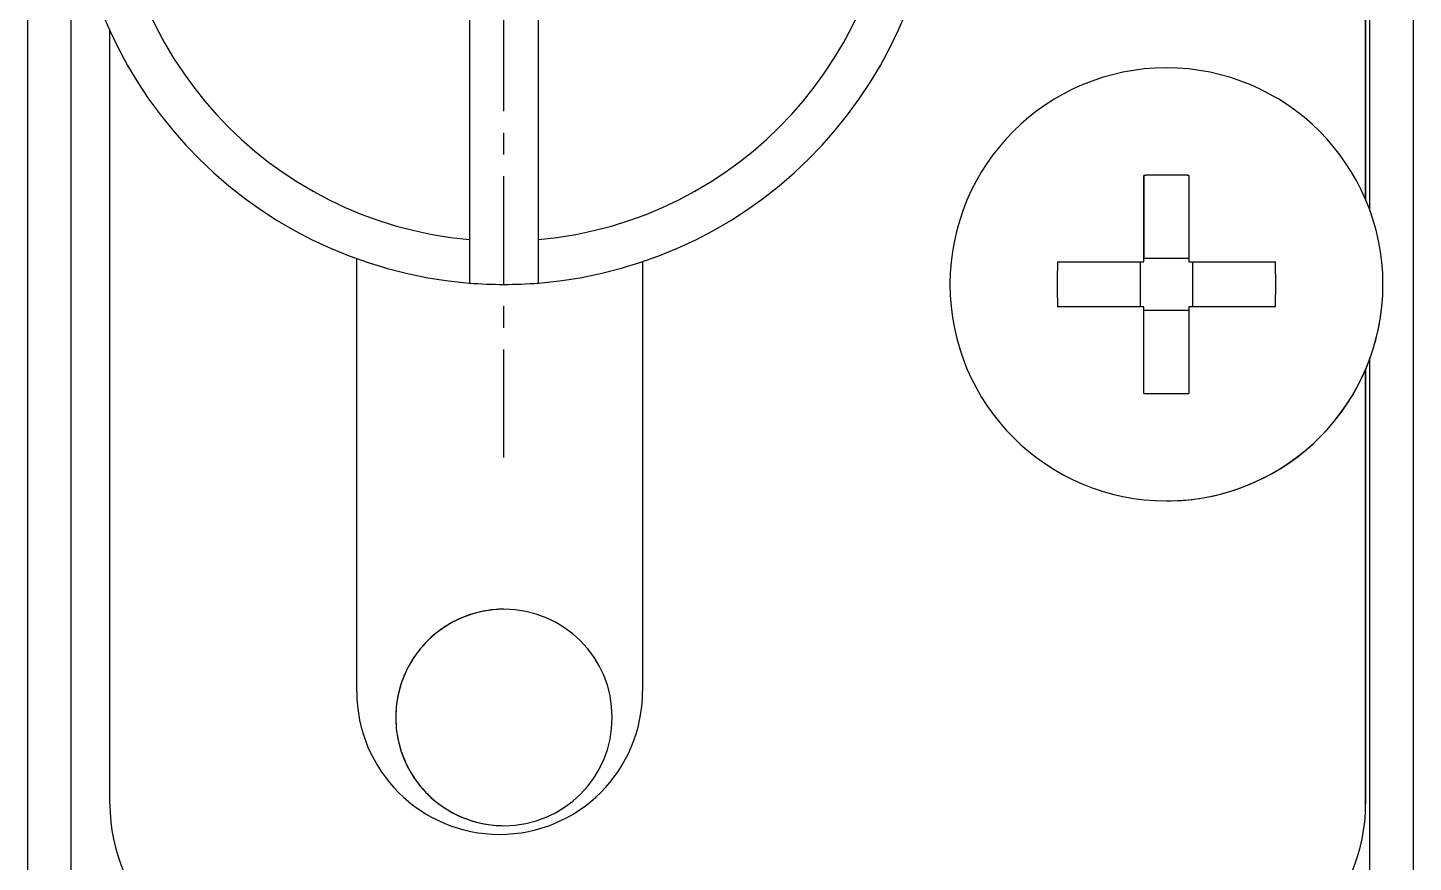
# Model space of a CAD drawing. Extents: x 32 to 301, y 48 to 360.
# Drawn here: x 178.46 to 194.46, y 123.71 to 133.35 of the extents above; entities that cross this region are included whole.
import ezdxf

# ---------------------------------------------------------------- set-up
doc = ezdxf.new("R2010")
doc.units = 0
doc.linetypes.add('CENTER', pattern=[2, 1.25, -0.25, 0.25, -0.25])
doc.layers.get('0').update_dxf_attribs({"linetype": 'CONTINUOUS'})

msp = doc.modelspace()

# ---------------------------------------------------------------- linework, layer by layer
at = {"color": 7, "linetype": 'CONTINUOUS'}
for p, q in [((178.463, 121.882), (178.463, 160.882)), ((194.463, 160.382), (194.463, 121.382)), ((183.563, 140.366), (183.563, 130.398)), ((183.563, 139.865), (183.563, 130.9)), ((184.363, 130.9), (184.363, 139.865)), ((178.963, 135.337), (178.963, 121.882)), ((193.913, 131.362), (193.913, 134.903)), ((193.913, 134.903), (193.913, 131.362)), ((193.963, 131.235), (193.963, 135.03)), ((179.413, 124.382), (179.413, 133.309)), ((191.353, 131.641), (191.353, 130.684)), ((191.353, 130.642), (191.353, 131.641)), ((191.873, 131.641), (191.873, 130.642)), ((183.563, 130.9), (183.563, 130.398)), ((184.363, 130.398), (184.363, 130.9)), ((182.263, 125.682), (182.263, 130.68)), ((182.263, 125.682), (182.263, 130.68)), ((185.563, 130.645), (185.563, 125.682)), ((190.355, 130.642), (191.353, 130.642)), ((191.312, 130.122), (191.312, 130.642)), ((191.353, 130.684), (191.873, 130.684)), ((191.353, 130.642), (191.353, 130.684)), ((191.873, 130.642), (192.872, 130.642)), ((191.915, 130.642), (191.915, 130.122)), ((191.353, 130.122), (190.355, 130.122)), ((191.353, 130.081), (191.353, 130.122)), ((191.353, 129.124), (191.353, 130.122)), ((191.873, 130.081), (191.353, 130.081)), ((191.353, 129.124), (191.353, 130.081)), ((192.872, 130.122), (191.873, 130.122)), ((191.873, 130.122), (191.873, 129.124)), ((193.963, 121.882), (193.963, 129.53)), ((193.913, 124.382), (193.913, 129.403)), ((193.913, 129.403), (193.913, 124.382))]:
    msp.add_line(p, q, dxfattribs=at)
at = {"color": 1, "linetype": 'CENTER'}
msp.add_line((183.963, 128.382), (183.963, 142.382), dxfattribs=at)
at = {"color": 7, "linetype": 'CONTINUOUS'}
for points in [[(191.873, 131.641, 0), (191.869, 131.641, 0), (191.865, 131.641, 0), (191.861, 131.641, 0), (191.857, 131.641, 0), (191.853, 131.642, 0), (191.849, 131.642, 0), (191.845, 131.642, 0), (191.841, 131.642, 0), (191.837, 131.642, 0), (191.833, 131.642, 0), (191.829, 131.642, 0), (191.825, 131.642, 0), (191.82, 131.642, 0), (191.816, 131.642, 0), (191.812, 131.642, 0), (191.808, 131.643, 0), (191.804, 131.643, 0), (191.8, 131.643, 0), (191.796, 131.643, 0), (191.792, 131.643, 0), (191.788, 131.643, 0), (191.784, 131.643, 0), (191.78, 131.643, 0), (191.776, 131.643, 0), (191.772, 131.643, 0), (191.768, 131.643, 0), (191.764, 131.643, 0), (191.76, 131.643, 0), (191.756, 131.643, 0), (191.751, 131.643, 0), (191.747, 131.644, 0), (191.743, 131.644, 0), (191.739, 131.644, 0), (191.735, 131.644, 0), (191.731, 131.644, 0), (191.727, 131.644, 0), (191.723, 131.644, 0), (191.719, 131.644, 0), (191.715, 131.644, 0), (191.711, 131.644, 0), (191.707, 131.644, 0), (191.703, 131.644, 0), (191.699, 131.644, 0), (191.695, 131.644, 0), (191.69, 131.644, 0), (191.686, 131.644, 0), (191.682, 131.644, 0), (191.678, 131.644, 0), (191.674, 131.644, 0), (191.67, 131.644, 0), (191.666, 131.644, 0), (191.662, 131.644, 0), (191.658, 131.644, 0), (191.654, 131.644, 0), (191.65, 131.644, 0), (191.646, 131.644, 0), (191.642, 131.644, 0), (191.638, 131.644, 0), (191.634, 131.644, 0), (191.63, 131.644, 0), (191.625, 131.644, 0), (191.621, 131.644, 0), (191.617, 131.644, 0), (191.613, 131.644, 0), (191.609, 131.644, 0), (191.605, 131.644, 0), (191.601, 131.644, 0), (191.597, 131.644, 0), (191.593, 131.644, 0), (191.589, 131.644, 0), (191.585, 131.644, 0), (191.581, 131.644, 0), (191.577, 131.644, 0), (191.573, 131.644, 0), (191.569, 131.644, 0), (191.564, 131.644, 0), (191.56, 131.644, 0), (191.556, 131.644, 0), (191.552, 131.644, 0), (191.548, 131.644, 0), (191.544, 131.644, 0), (191.54, 131.644, 0), (191.536, 131.644, 0), (191.532, 131.644, 0), (191.528, 131.644, 0), (191.524, 131.644, 0), (191.52, 131.644, 0), (191.516, 131.644, 0), (191.512, 131.644, 0), (191.508, 131.644, 0), (191.504, 131.644, 0), (191.499, 131.644, 0), (191.495, 131.644, 0), (191.491, 131.644, 0), (191.487, 131.644, 0), (191.483, 131.644, 0), (191.479, 131.644, 0), (191.475, 131.643, 0), (191.471, 131.643, 0), (191.467, 131.643, 0), (191.463, 131.643, 0), (191.459, 131.643, 0), (191.455, 131.643, 0), (191.451, 131.643, 0), (191.447, 131.643, 0), (191.443, 131.643, 0), (191.439, 131.643, 0), (191.434, 131.643, 0), (191.43, 131.643, 0), (191.426, 131.643, 0), (191.422, 131.643, 0), (191.418, 131.643, 0), (191.414, 131.642, 0), (191.41, 131.642, 0), (191.406, 131.642, 0), (191.402, 131.642, 0), (191.398, 131.642, 0), (191.394, 131.642, 0), (191.39, 131.642, 0), (191.386, 131.642, 0), (191.382, 131.642, 0), (191.378, 131.642, 0), (191.374, 131.642, 0), (191.37, 131.641, 0), (191.365, 131.641, 0), (191.361, 131.641, 0), (191.357, 131.641, 0), (191.353, 131.641, 0)], [(190.355, 130.642, 0), (190.355, 130.638, 0), (190.354, 130.634, 0), (190.354, 130.63, 0), (190.354, 130.626, 0), (190.354, 130.622, 0), (190.354, 130.618, 0), (190.354, 130.614, 0), (190.354, 130.61, 0), (190.354, 130.606, 0), (190.354, 130.602, 0), (190.354, 130.598, 0), (190.354, 130.594, 0), (190.353, 130.59, 0), (190.353, 130.586, 0), (190.353, 130.582, 0), (190.353, 130.578, 0), (190.353, 130.573, 0), (190.353, 130.569, 0), (190.353, 130.565, 0), (190.353, 130.561, 0), (190.353, 130.557, 0), (190.353, 130.553, 0), (190.353, 130.549, 0), (190.353, 130.545, 0), (190.353, 130.541, 0), (190.353, 130.537, 0), (190.352, 130.533, 0), (190.352, 130.529, 0), (190.352, 130.525, 0), (190.352, 130.521, 0), (190.352, 130.517, 0), (190.352, 130.513, 0), (190.352, 130.508, 0), (190.352, 130.504, 0), (190.352, 130.5, 0), (190.352, 130.496, 0), (190.352, 130.492, 0), (190.352, 130.488, 0), (190.352, 130.484, 0), (190.352, 130.48, 0), (190.352, 130.476, 0), (190.352, 130.472, 0), (190.352, 130.468, 0), (190.352, 130.464, 0), (190.352, 130.46, 0), (190.352, 130.456, 0), (190.352, 130.452, 0), (190.352, 130.448, 0), (190.352, 130.443, 0), (190.351, 130.439, 0), (190.351, 130.435, 0), (190.351, 130.431, 0), (190.351, 130.427, 0), (190.351, 130.423, 0), (190.351, 130.419, 0), (190.351, 130.415, 0), (190.351, 130.411, 0), (190.351, 130.407, 0), (190.351, 130.403, 0), (190.351, 130.399, 0), (190.351, 130.395, 0), (190.351, 130.391, 0), (190.351, 130.387, 0), (190.351, 130.382, 0), (190.351, 130.378, 0), (190.351, 130.374, 0), (190.351, 130.37, 0), (190.351, 130.366, 0), (190.351, 130.362, 0), (190.351, 130.358, 0), (190.351, 130.354, 0), (190.351, 130.35, 0), (190.351, 130.346, 0), (190.351, 130.342, 0), (190.351, 130.338, 0), (190.351, 130.334, 0), (190.351, 130.33, 0), (190.351, 130.326, 0), (190.352, 130.322, 0), (190.352, 130.317, 0), (190.352, 130.313, 0), (190.352, 130.309, 0), (190.352, 130.305, 0), (190.352, 130.301, 0), (190.352, 130.297, 0), (190.352, 130.293, 0), (190.352, 130.289, 0), (190.352, 130.285, 0), (190.352, 130.281, 0), (190.352, 130.277, 0), (190.352, 130.273, 0), (190.352, 130.269, 0), (190.352, 130.265, 0), (190.352, 130.261, 0), (190.352, 130.256, 0), (190.352, 130.252, 0), (190.352, 130.248, 0), (190.352, 130.244, 0), (190.352, 130.24, 0), (190.352, 130.236, 0), (190.352, 130.232, 0), (190.353, 130.228, 0), (190.353, 130.224, 0), (190.353, 130.22, 0), (190.353, 130.216, 0), (190.353, 130.212, 0), (190.353, 130.208, 0), (190.353, 130.204, 0), (190.353, 130.2, 0), (190.353, 130.196, 0), (190.353, 130.191, 0), (190.353, 130.187, 0), (190.353, 130.183, 0), (190.353, 130.179, 0), (190.353, 130.175, 0), (190.354, 130.171, 0), (190.354, 130.167, 0), (190.354, 130.163, 0), (190.354, 130.159, 0), (190.354, 130.155, 0), (190.354, 130.151, 0), (190.354, 130.147, 0), (190.354, 130.143, 0), (190.354, 130.139, 0), (190.354, 130.135, 0), (190.354, 130.131, 0), (190.355, 130.127, 0), (190.355, 130.122, 0)], [(192.872, 130.122, 0), (192.872, 130.127, 0), (192.872, 130.131, 0), (192.872, 130.135, 0), (192.872, 130.139, 0), (192.872, 130.143, 0), (192.872, 130.147, 0), (192.873, 130.151, 0), (192.873, 130.155, 0), (192.873, 130.159, 0), (192.873, 130.163, 0), (192.873, 130.167, 0), (192.873, 130.171, 0), (192.873, 130.175, 0), (192.873, 130.179, 0), (192.873, 130.183, 0), (192.873, 130.187, 0), (192.873, 130.191, 0), (192.873, 130.196, 0), (192.874, 130.2, 0), (192.874, 130.204, 0), (192.874, 130.208, 0), (192.874, 130.212, 0), (192.874, 130.216, 0), (192.874, 130.22, 0), (192.874, 130.224, 0), (192.874, 130.228, 0), (192.874, 130.232, 0), (192.874, 130.236, 0), (192.874, 130.24, 0), (192.874, 130.244, 0), (192.874, 130.248, 0), (192.874, 130.252, 0), (192.874, 130.256, 0), (192.874, 130.261, 0), (192.875, 130.265, 0), (192.875, 130.269, 0), (192.875, 130.273, 0), (192.875, 130.277, 0), (192.875, 130.281, 0), (192.875, 130.285, 0), (192.875, 130.289, 0), (192.875, 130.293, 0), (192.875, 130.297, 0), (192.875, 130.301, 0), (192.875, 130.305, 0), (192.875, 130.309, 0), (192.875, 130.313, 0), (192.875, 130.317, 0), (192.875, 130.322, 0), (192.875, 130.326, 0), (192.875, 130.33, 0), (192.875, 130.334, 0), (192.875, 130.338, 0), (192.875, 130.342, 0), (192.875, 130.346, 0), (192.875, 130.35, 0), (192.875, 130.354, 0), (192.875, 130.358, 0), (192.875, 130.362, 0), (192.875, 130.366, 0), (192.875, 130.37, 0), (192.875, 130.374, 0), (192.875, 130.378, 0), (192.875, 130.382, 0), (192.875, 130.387, 0), (192.875, 130.391, 0), (192.875, 130.395, 0), (192.875, 130.399, 0), (192.875, 130.403, 0), (192.875, 130.407, 0), (192.875, 130.411, 0), (192.875, 130.415, 0), (192.875, 130.419, 0), (192.875, 130.423, 0), (192.875, 130.427, 0), (192.875, 130.431, 0), (192.875, 130.435, 0), (192.875, 130.439, 0), (192.875, 130.443, 0), (192.875, 130.448, 0), (192.875, 130.452, 0), (192.875, 130.456, 0), (192.875, 130.46, 0), (192.875, 130.464, 0), (192.875, 130.468, 0), (192.875, 130.472, 0), (192.875, 130.476, 0), (192.875, 130.48, 0), (192.875, 130.484, 0), (192.875, 130.488, 0), (192.875, 130.492, 0), (192.875, 130.496, 0), (192.875, 130.5, 0), (192.874, 130.504, 0), (192.874, 130.508, 0), (192.874, 130.513, 0), (192.874, 130.517, 0), (192.874, 130.521, 0), (192.874, 130.525, 0), (192.874, 130.529, 0), (192.874, 130.533, 0), (192.874, 130.537, 0), (192.874, 130.541, 0), (192.874, 130.545, 0), (192.874, 130.549, 0), (192.874, 130.553, 0), (192.874, 130.557, 0), (192.874, 130.561, 0), (192.874, 130.565, 0), (192.873, 130.569, 0), (192.873, 130.573, 0), (192.873, 130.578, 0), (192.873, 130.582, 0), (192.873, 130.586, 0), (192.873, 130.59, 0), (192.873, 130.594, 0), (192.873, 130.598, 0), (192.873, 130.602, 0), (192.873, 130.606, 0), (192.873, 130.61, 0), (192.873, 130.614, 0), (192.872, 130.618, 0), (192.872, 130.622, 0), (192.872, 130.626, 0), (192.872, 130.63, 0), (192.872, 130.634, 0), (192.872, 130.638, 0), (192.872, 130.642, 0)], [(191.353, 129.124, 0), (191.357, 129.124, 0), (191.361, 129.124, 0), (191.365, 129.124, 0), (191.37, 129.123, 0), (191.374, 129.123, 0), (191.378, 129.123, 0), (191.382, 129.123, 0), (191.386, 129.123, 0), (191.39, 129.123, 0), (191.394, 129.123, 0), (191.398, 129.123, 0), (191.402, 129.123, 0), (191.406, 129.123, 0), (191.41, 129.123, 0), (191.414, 129.123, 0), (191.418, 129.122, 0), (191.422, 129.122, 0), (191.426, 129.122, 0), (191.43, 129.122, 0), (191.434, 129.122, 0), (191.439, 129.122, 0), (191.443, 129.122, 0), (191.447, 129.122, 0), (191.451, 129.122, 0), (191.455, 129.122, 0), (191.459, 129.122, 0), (191.463, 129.122, 0), (191.467, 129.122, 0), (191.471, 129.122, 0), (191.475, 129.121, 0), (191.479, 129.121, 0), (191.483, 129.121, 0), (191.487, 129.121, 0), (191.491, 129.121, 0), (191.495, 129.121, 0), (191.499, 129.121, 0), (191.504, 129.121, 0), (191.508, 129.121, 0), (191.512, 129.121, 0), (191.516, 129.121, 0), (191.52, 129.121, 0), (191.524, 129.121, 0), (191.528, 129.121, 0), (191.532, 129.121, 0), (191.536, 129.121, 0), (191.54, 129.121, 0), (191.544, 129.121, 0), (191.548, 129.121, 0), (191.552, 129.121, 0), (191.556, 129.121, 0), (191.56, 129.121, 0), (191.564, 129.121, 0), (191.569, 129.121, 0), (191.573, 129.121, 0), (191.577, 129.121, 0), (191.581, 129.121, 0), (191.585, 129.121, 0), (191.589, 129.121, 0), (191.593, 129.121, 0), (191.597, 129.121, 0), (191.601, 129.121, 0), (191.605, 129.121, 0), (191.609, 129.121, 0), (191.613, 129.121, 0), (191.617, 129.121, 0), (191.621, 129.121, 0), (191.625, 129.121, 0), (191.63, 129.121, 0), (191.634, 129.121, 0), (191.638, 129.121, 0), (191.642, 129.121, 0), (191.646, 129.121, 0), (191.65, 129.121, 0), (191.654, 129.121, 0), (191.658, 129.121, 0), (191.662, 129.121, 0), (191.666, 129.121, 0), (191.67, 129.121, 0), (191.674, 129.121, 0), (191.678, 129.121, 0), (191.682, 129.121, 0), (191.686, 129.121, 0), (191.69, 129.121, 0), (191.695, 129.121, 0), (191.699, 129.121, 0), (191.703, 129.121, 0), (191.707, 129.121, 0), (191.711, 129.121, 0), (191.715, 129.121, 0), (191.719, 129.121, 0), (191.723, 129.121, 0), (191.727, 129.121, 0), (191.731, 129.121, 0), (191.735, 129.121, 0), (191.739, 129.121, 0), (191.743, 129.121, 0), (191.747, 129.121, 0), (191.751, 129.121, 0), (191.756, 129.122, 0), (191.76, 129.122, 0), (191.764, 129.122, 0), (191.768, 129.122, 0), (191.772, 129.122, 0), (191.776, 129.122, 0), (191.78, 129.122, 0), (191.784, 129.122, 0), (191.788, 129.122, 0), (191.792, 129.122, 0), (191.796, 129.122, 0), (191.8, 129.122, 0), (191.804, 129.122, 0), (191.808, 129.122, 0), (191.812, 129.123, 0), (191.816, 129.123, 0), (191.82, 129.123, 0), (191.825, 129.123, 0), (191.829, 129.123, 0), (191.833, 129.123, 0), (191.837, 129.123, 0), (191.841, 129.123, 0), (191.845, 129.123, 0), (191.849, 129.123, 0), (191.853, 129.123, 0), (191.857, 129.123, 0), (191.861, 129.124, 0), (191.865, 129.124, 0), (191.869, 129.124, 0), (191.873, 129.124, 0)], [(183.963, 126.632, 0), (183.933, 126.632, 0), (183.902, 126.631, 0), (183.871, 126.629, 0), (183.841, 126.626, 0), (183.81, 126.623, 0), (183.78, 126.619, 0), (183.75, 126.614, 0), (183.72, 126.608, 0), (183.69, 126.602, 0), (183.66, 126.595, 0), (183.63, 126.587, 0), (183.601, 126.579, 0), (183.571, 126.569, 0), (183.542, 126.559, 0), (183.514, 126.549, 0), (183.485, 126.537, 0), (183.457, 126.525, 0), (183.429, 126.512, 0), (183.401, 126.499, 0), (183.374, 126.485, 0), (183.347, 126.47, 0), (183.321, 126.455, 0), (183.295, 126.439, 0), (183.269, 126.422, 0), (183.244, 126.404, 0), (183.219, 126.386, 0), (183.194, 126.368, 0), (183.17, 126.349, 0), (183.147, 126.329, 0), (183.124, 126.309, 0), (183.101, 126.288, 0), (183.08, 126.266, 0), (183.058, 126.244, 0), (183.037, 126.222, 0), (183.017, 126.199, 0), (182.997, 126.175, 0), (182.978, 126.152, 0), (182.959, 126.127, 0), (182.941, 126.102, 0), (182.924, 126.077, 0), (182.907, 126.051, 0), (182.891, 126.025, 0), (182.876, 125.999, 0), (182.861, 125.972, 0), (182.847, 125.944, 0), (182.833, 125.917, 0), (182.821, 125.889, 0), (182.809, 125.861, 0), (182.797, 125.832, 0), (182.786, 125.804, 0), (182.777, 125.775, 0), (182.767, 125.745, 0), (182.759, 125.716, 0), (182.751, 125.686, 0), (182.744, 125.656, 0), (182.737, 125.626, 0), (182.732, 125.596, 0), (182.727, 125.566, 0), (182.723, 125.535, 0), (182.719, 125.505, 0), (182.717, 125.474, 0), (182.715, 125.444, 0), (182.714, 125.413, 0), (182.713, 125.382, 0), (182.714, 125.352, 0), (182.715, 125.321, 0), (182.717, 125.291, 0), (182.719, 125.26, 0), (182.723, 125.229, 0), (182.727, 125.199, 0), (182.732, 125.169, 0), (182.737, 125.139, 0), (182.744, 125.109, 0), (182.751, 125.079, 0), (182.759, 125.049, 0), (182.767, 125.02, 0), (182.777, 124.99, 0), (182.786, 124.961, 0), (182.797, 124.933, 0), (182.809, 124.904, 0), (182.821, 124.876, 0), (182.833, 124.848, 0), (182.847, 124.82, 0), (182.861, 124.793, 0), (182.876, 124.766, 0), (182.891, 124.74, 0), (182.907, 124.714, 0), (182.924, 124.688, 0), (182.941, 124.663, 0), (182.959, 124.638, 0), (182.978, 124.613, 0), (182.997, 124.589, 0), (183.017, 124.566, 0), (183.037, 124.543, 0), (183.058, 124.521, 0), (183.08, 124.499, 0), (183.101, 124.477, 0), (183.124, 124.456, 0), (183.147, 124.436, 0), (183.17, 124.416, 0), (183.194, 124.397, 0), (183.219, 124.378, 0), (183.244, 124.36, 0), (183.269, 124.343, 0), (183.295, 124.326, 0), (183.321, 124.31, 0), (183.347, 124.295, 0), (183.374, 124.28, 0), (183.401, 124.266, 0), (183.429, 124.252, 0), (183.457, 124.24, 0), (183.485, 124.228, 0), (183.514, 124.216, 0), (183.542, 124.206, 0), (183.571, 124.196, 0), (183.601, 124.186, 0), (183.63, 124.178, 0), (183.66, 124.17, 0), (183.69, 124.163, 0), (183.72, 124.156, 0), (183.75, 124.151, 0), (183.78, 124.146, 0), (183.81, 124.142, 0), (183.841, 124.138, 0), (183.871, 124.136, 0), (183.902, 124.134, 0), (183.933, 124.133, 0), (183.963, 124.132, 0)], [(183.963, 126.632, 0), (183.933, 126.632, 0), (183.902, 126.631, 0), (183.871, 126.629, 0), (183.841, 126.626, 0), (183.81, 126.623, 0), (183.78, 126.619, 0), (183.75, 126.614, 0), (183.72, 126.608, 0), (183.69, 126.602, 0), (183.66, 126.595, 0), (183.63, 126.587, 0), (183.601, 126.579, 0), (183.571, 126.569, 0), (183.542, 126.559, 0), (183.514, 126.549, 0), (183.485, 126.537, 0), (183.457, 126.525, 0), (183.429, 126.512, 0), (183.401, 126.499, 0), (183.374, 126.485, 0), (183.347, 126.47, 0), (183.321, 126.455, 0), (183.295, 126.439, 0), (183.269, 126.422, 0), (183.244, 126.404, 0), (183.219, 126.386, 0), (183.194, 126.368, 0), (183.17, 126.349, 0), (183.147, 126.329, 0), (183.124, 126.309, 0), (183.101, 126.288, 0), (183.079, 126.266, 0), (183.058, 126.244, 0), (183.037, 126.222, 0), (183.017, 126.199, 0), (182.997, 126.175, 0), (182.978, 126.152, 0), (182.959, 126.127, 0), (182.941, 126.102, 0), (182.924, 126.077, 0), (182.907, 126.051, 0), (182.891, 126.025, 0), (182.876, 125.999, 0), (182.861, 125.972, 0), (182.847, 125.944, 0), (182.833, 125.917, 0), (182.821, 125.889, 0), (182.809, 125.861, 0), (182.797, 125.832, 0), (182.786, 125.804, 0), (182.776, 125.775, 0), (182.767, 125.745, 0), (182.759, 125.716, 0), (182.751, 125.686, 0), (182.744, 125.656, 0), (182.737, 125.626, 0), (182.732, 125.596, 0), (182.727, 125.566, 0), (182.723, 125.535, 0), (182.719, 125.505, 0), (182.717, 125.474, 0), (182.715, 125.444, 0), (182.714, 125.413, 0), (182.713, 125.382, 0), (182.714, 125.352, 0), (182.715, 125.321, 0), (182.717, 125.291, 0), (182.719, 125.26, 0), (182.723, 125.229, 0), (182.727, 125.199, 0), (182.732, 125.169, 0), (182.737, 125.139, 0), (182.744, 125.109, 0), (182.751, 125.079, 0), (182.759, 125.049, 0), (182.767, 125.02, 0), (182.776, 124.99, 0), (182.786, 124.961, 0), (182.797, 124.933, 0), (182.809, 124.904, 0), (182.821, 124.876, 0), (182.833, 124.848, 0), (182.847, 124.82, 0), (182.861, 124.793, 0), (182.876, 124.766, 0), (182.891, 124.74, 0), (182.907, 124.714, 0), (182.924, 124.688, 0), (182.941, 124.663, 0), (182.959, 124.638, 0), (182.978, 124.613, 0), (182.997, 124.589, 0), (183.017, 124.566, 0), (183.037, 124.543, 0), (183.058, 124.521, 0), (183.079, 124.499, 0), (183.101, 124.477, 0), (183.124, 124.456, 0), (183.147, 124.436, 0), (183.17, 124.416, 0), (183.194, 124.397, 0), (183.219, 124.378, 0), (183.244, 124.36, 0), (183.269, 124.343, 0), (183.295, 124.326, 0), (183.321, 124.31, 0), (183.347, 124.295, 0), (183.374, 124.28, 0), (183.401, 124.266, 0), (183.429, 124.252, 0), (183.457, 124.24, 0), (183.485, 124.228, 0), (183.514, 124.216, 0), (183.542, 124.206, 0), (183.571, 124.196, 0), (183.601, 124.186, 0), (183.63, 124.178, 0), (183.66, 124.17, 0), (183.69, 124.163, 0), (183.72, 124.156, 0), (183.75, 124.151, 0), (183.78, 124.146, 0), (183.81, 124.142, 0), (183.841, 124.138, 0), (183.871, 124.136, 0), (183.902, 124.134, 0), (183.933, 124.133, 0), (183.963, 124.132, 0)]]:
    msp.add_polyline3d(points, dxfattribs=at)
for centre, radius, start, end in [((183.963, 135.382), 5, 94.5886, 265.4114), ((183.963, 135.382), 5, 274.589, 85.411), ((183.963, 135.382), 5, 274.5886, 85.4114), ((183.963, 135.382), 4.5, 95.0997, 264.9003), ((183.963, 135.382), 4.5, 275.0997, 84.9003), ((191.613, 130.382), 2.5, 90, 270), ((191.613, 130.382), 2.5, 0, 90), ((191.613, 130.382), 2.5, 0, 90), ((183.963, 135.382), 5, 265.4114, 270), ((183.963, 135.382), 5, 270, 274.589), ((183.963, 135.382), 5, 270, 274.5886), ((191.613, 130.382), 2.5, 270, 0), ((191.613, 130.382), 2.5, 271.1474, 0), ((191.613, 130.382), 2.5, 270, 271.1474), ((183.963, 125.382), 1.25, 90, 270), ((183.963, 125.382), 1.25, 270, 90), ((183.913, 125.682), 1.65, 180, 270), ((183.913, 125.682), 1.65, 180, 270), ((183.913, 125.682), 1.65, 270, 0), ((181.413, 124.382), 2, 180, 270), ((191.913, 124.382), 2, 270, 0), ((191.913, 124.382), 2, 270, 0)]:
    msp.add_arc(centre, radius, start, end, dxfattribs=at)

doc.saveas('drawing.dxf')
